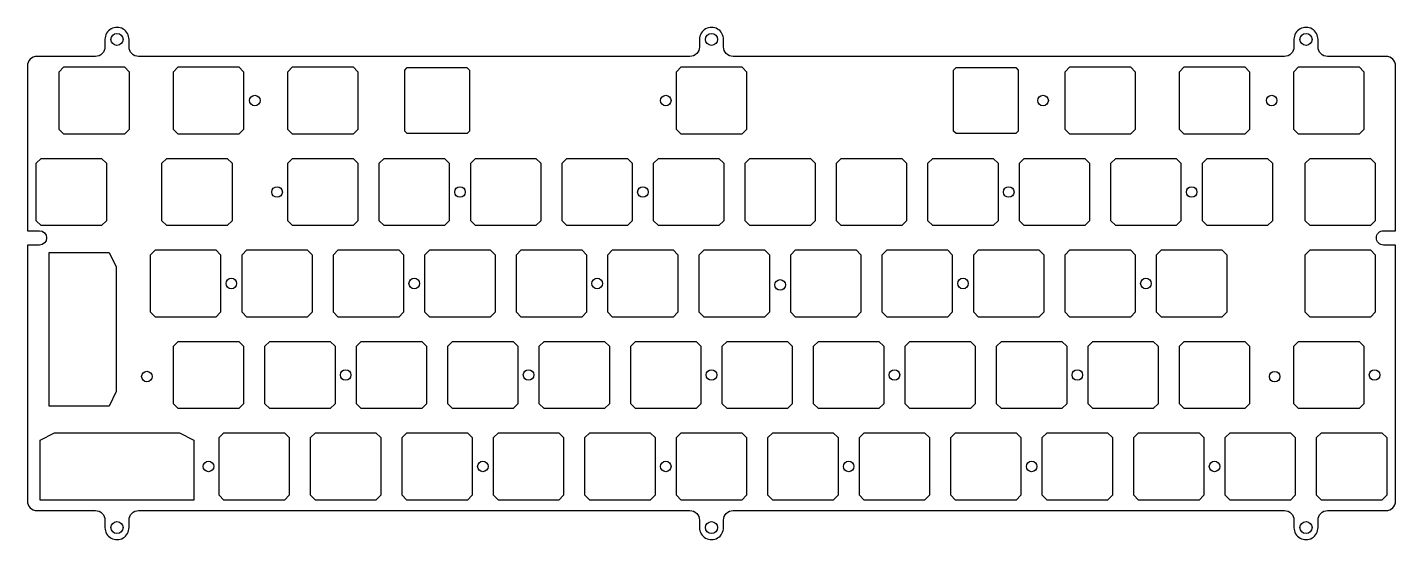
# Model space of a CAD drawing. Header units: millimetres. Extents: x -142 to 143, y -53 to 53.
import ezdxf

# ---------------------------------------------------------------- set-up
doc = ezdxf.new("R2010")
doc.units = ezdxf.units.MM
doc.layers.get('0').update_dxf_attribs({"linetype": 'CONTINUOUS'})

msp = doc.modelspace()

# ---------------------------------------------------------------- linework, layer by layer
msp.add_lwpolyline([(-2.5, 49.61), (-2.5, 49.3, -0.414214), (-4.5, 47.3), (-119.33, 47.3, -0.414214), (-121.33, 49.3), (-121.33, 50.22), (-121.33, 50.82, 1.001581), (-126.33, 50.87), (-126.33, 49.3, -0.414214), (-128.33, 47.3), (-140.5, 47.3, 0.414214), (-142.5, 45.3), (-142.5, 11), (-140, 11, -1), (-140, 8), (-142.5, 8), (-142.5, -45.3, 0.414214), (-140.5, -47.3), (-128.33, -47.3, -0.414214), (-126.33, -49.3), (-126.33, -50.25), (-126.33, -50.87, 1.001581), (-121.33, -50.82), (-121.33, -50.22), (-121.33, -49.3, -0.414214), (-119.33, -47.3), (-4.5, -47.3, -0.414214), (-2.5, -49.3), (-2.5, -49.61, -0.001602), (-2.5, -49.62), (-2.5, -50.87, 1.001581), (2.5, -50.82), (2.5, -50.22), (2.5, -49.3, -0.414214), (4.5, -47.3), (119.33, -47.3, -0.414214), (121.33, -49.3), (121.33, -49.61, -0.001602), (121.33, -49.62), (121.33, -50.87, 1.001581), (126.33, -50.82), (126.33, -50.22), (126.33, -49.3, -0.414214), (128.33, -47.3), (140.5, -47.3, 0.414211), (142.5, -45.3), (142.5, 8), (140, 8, -0.414221), (138.5, 9.5, -0.414221), (140, 11), (142.5, 11), (142.5, 45.3, 0.414211), (140.5, 47.3), (128.33, 47.3, -0.414214), (126.33, 49.3), (126.33, 50.82, 1.001581), (121.33, 50.87), (121.33, 49.63, -0.001728), (121.33, 49.61), (121.33, 49.3, -0.414214), (119.33, 47.3), (4.5, 47.3, -0.414214), (2.5, 49.3), (2.5, 50.22), (2.5, 50.82, 1.001581), (-2.5, 50.87), (-2.5, 49.63, -0.001728)], format="xyb", close=True)
for points in [[(-122.29, 31.1), (-134.89, 31.1), (-135.89, 32.1), (-135.89, 44.1), (-134.89, 45.1), (-122.29, 45.1), (-121.29, 44.1), (-121.29, 32.1)], [(-97.47, 32.1), (-98.47, 31.1), (-111.07, 31.1), (-112.07, 32.1), (-112.07, 44.1), (-111.07, 45.1), (-98.47, 45.1), (-97.47, 44.1)], [(-88.26, 44.1), (-87.26, 45.1), (-74.66, 45.1), (-73.66, 44.1), (-73.66, 32.1), (-74.66, 31.1), (-87.26, 31.1), (-88.26, 32.1)], [(-50.42, 44.46), (-50.42, 31.74), (-50.92, 31.23), (-63.38, 31.23), (-63.88, 31.74), (-63.88, 44.46), (-63.37, 44.97), (-50.93, 44.97)], [(-7.3, 44.1), (-6.3, 45.1), (6.3, 45.1), (7.3, 44.1), (7.3, 32.1), (6.3, 31.1), (-6.3, 31.1), (-7.3, 32.1)], [(63.38, 44.97), (63.89, 44.46), (63.89, 31.74), (63.38, 31.23), (50.93, 31.23), (50.43, 31.74), (50.43, 44.46), (50.93, 44.97)], [(73.66, 32.1), (73.66, 44.1), (74.66, 45.1), (87.26, 45.1), (88.26, 44.1), (88.26, 32.1), (87.26, 31.1), (74.66, 31.1)], [(112.08, 32.1), (111.08, 31.1), (98.48, 31.1), (97.48, 32.1), (97.48, 44.1), (98.48, 45.1), (111.08, 45.1), (112.08, 44.1)], [(121.29, 44.1), (122.29, 45.1), (134.89, 45.1), (135.89, 44.1), (135.89, 32.1), (134.89, 31.1), (122.29, 31.1), (121.29, 32.1)], [(-140.65, 13.05), (-140.65, 25.05), (-139.65, 26.05), (-127.05, 26.05), (-126.05, 25.05), (-126.05, 13.05), (-127.05, 12.05), (-139.65, 12.05)], [(-99.86, 25.05), (-99.86, 13.05), (-100.86, 12.05), (-113.46, 12.05), (-114.46, 13.05), (-114.46, 25.05), (-113.46, 26.05), (-100.86, 26.05)], [(-87.26, 12.05), (-88.26, 13.05), (-88.26, 25.05), (-87.26, 26.05), (-74.66, 26.05), (-73.66, 25.05), (-73.66, 13.05), (-74.66, 12.05)], [(-69.21, 13.05), (-69.21, 25.05), (-68.21, 26.05), (-55.61, 26.05), (-54.61, 25.05), (-54.61, 13.05), (-55.61, 12.05), (-68.21, 12.05)], [(-50.16, 13.05), (-50.16, 25.05), (-49.16, 26.05), (-36.56, 26.05), (-35.56, 25.05), (-35.56, 13.05), (-36.56, 12.05), (-49.16, 12.05)], [(-16.51, 25.05), (-16.51, 13.05), (-17.51, 12.05), (-30.11, 12.05), (-31.11, 13.05), (-31.11, 25.05), (-30.11, 26.05), (-17.51, 26.05)], [(-11.06, 26.05), (1.54, 26.05), (2.54, 25.05), (2.54, 13.05), (1.54, 12.05), (-11.06, 12.05), (-12.06, 13.05), (-12.06, 25.05)], [(7.99, 26.05), (20.59, 26.05), (21.59, 25.05), (21.59, 13.05), (20.59, 12.05), (7.99, 12.05), (6.99, 13.05), (6.99, 25.05)], [(26.04, 13.05), (26.04, 25.05), (27.04, 26.05), (39.64, 26.05), (40.64, 25.05), (40.64, 13.05), (39.64, 12.05), (27.04, 12.05)], [(59.69, 13.05), (58.69, 12.05), (46.09, 12.05), (45.09, 13.05), (45.09, 25.05), (46.09, 26.05), (58.69, 26.05), (59.69, 25.05)], [(77.74, 12.05), (65.14, 12.05), (64.14, 13.05), (64.14, 25.05), (65.14, 26.05), (77.74, 26.05), (78.74, 25.05), (78.74, 13.05)], [(96.79, 26.05), (97.79, 25.05), (97.79, 13.05), (96.79, 12.05), (84.19, 12.05), (83.19, 13.05), (83.19, 25.05), (84.19, 26.05)], [(116.84, 25.05), (116.84, 13.05), (115.84, 12.05), (103.24, 12.05), (102.24, 13.05), (102.24, 25.05), (103.24, 26.05), (115.84, 26.05)], [(138.27, 25.05), (138.27, 13.05), (137.27, 12.05), (124.67, 12.05), (123.67, 13.05), (123.67, 25.05), (124.67, 26.05), (137.27, 26.05)], [(-123.97, -22.52), (-125.47, -25.52), (-130.97, -25.52), (-137.97, -25.52), (-137.97, 6.48), (-130.97, 6.48), (-125.47, 6.48), (-123.97, 3.48)], [(-116.84, 6), (-115.84, 7), (-103.24, 7), (-102.24, 6), (-102.24, -6), (-103.24, -7), (-115.84, -7), (-116.84, -6)], [(-84.19, -7), (-96.79, -7), (-97.79, -6), (-97.79, 6), (-96.79, 7), (-84.19, 7), (-83.19, 6), (-83.19, -6)], [(-65.14, 7), (-64.14, 6), (-64.14, -6), (-65.14, -7), (-77.74, -7), (-78.74, -6), (-78.74, 6), (-77.74, 7)], [(-45.09, -6), (-46.09, -7), (-58.69, -7), (-59.69, -6), (-59.69, 6), (-58.69, 7), (-46.09, 7), (-45.09, 6)], [(-40.64, -6), (-40.64, 6), (-39.64, 7), (-27.04, 7), (-26.04, 6), (-26.04, -6), (-27.04, -7), (-39.64, -7)], [(-20.59, 7), (-7.99, 7), (-6.99, 6), (-6.99, -6), (-7.99, -7), (-20.59, -7), (-21.59, -6), (-21.59, 6)], [(11.06, 7), (12.06, 6), (12.06, -6), (11.06, -7), (-1.54, -7), (-2.54, -6), (-2.54, 6), (-1.54, 7)], [(16.51, -6), (16.51, 6), (17.51, 7), (30.11, 7), (31.11, 6), (31.11, -6), (30.11, -7), (17.51, -7)], [(50.16, 6), (50.16, -6), (49.16, -7), (36.56, -7), (35.56, -6), (35.56, 6), (36.56, 7), (49.16, 7)], [(54.61, 6), (55.61, 7), (68.21, 7), (69.21, 6), (69.21, -6), (68.21, -7), (55.61, -7), (54.61, -6)], [(87.26, -7), (74.66, -7), (73.66, -6), (73.66, 6), (74.66, 7), (87.26, 7), (88.26, 6), (88.26, -6)], [(92.71, 6), (93.71, 7), (106.31, 7), (107.31, 6), (107.31, -6), (106.31, -7), (93.71, -7), (92.71, -6)], [(124.67, 7), (137.27, 7), (138.27, 6), (138.27, -6), (137.27, -7), (124.67, -7), (123.67, -6), (123.67, 6)], [(-111.07, -12.05), (-98.47, -12.05), (-97.47, -13.05), (-97.47, -25.05), (-98.47, -26.05), (-111.07, -26.05), (-112.07, -25.05), (-112.07, -13.05)], [(-79.42, -12.05), (-78.42, -13.05), (-78.42, -25.05), (-79.42, -26.05), (-92.02, -26.05), (-93.02, -25.05), (-93.02, -13.05), (-92.02, -12.05)], [(-60.37, -12.05), (-59.37, -13.05), (-59.37, -25.05), (-60.37, -26.05), (-72.97, -26.05), (-73.97, -25.05), (-73.97, -13.05), (-72.97, -12.05)], [(-40.32, -25.05), (-41.32, -26.05), (-53.92, -26.05), (-54.92, -25.05), (-54.92, -13.05), (-53.92, -12.05), (-41.32, -12.05), (-40.32, -13.05)], [(-21.27, -13.05), (-21.27, -25.05), (-22.27, -26.05), (-34.87, -26.05), (-35.87, -25.05), (-35.87, -13.05), (-34.87, -12.05), (-22.27, -12.05)], [(-2.22, -13.05), (-2.22, -25.05), (-3.22, -26.05), (-15.82, -26.05), (-16.82, -25.05), (-16.82, -13.05), (-15.82, -12.05), (-3.22, -12.05)], [(3.23, -12.05), (15.83, -12.05), (16.83, -13.05), (16.83, -25.05), (15.83, -26.05), (3.23, -26.05), (2.23, -25.05), (2.23, -13.05)], [(21.28, -13.05), (22.28, -12.05), (34.88, -12.05), (35.88, -13.05), (35.88, -25.05), (34.88, -26.05), (22.28, -26.05), (21.28, -25.05)], [(54.93, -25.05), (53.93, -26.05), (41.33, -26.05), (40.33, -25.05), (40.33, -13.05), (41.33, -12.05), (53.93, -12.05), (54.93, -13.05)], [(60.38, -12.05), (72.98, -12.05), (73.98, -13.05), (73.98, -25.05), (72.98, -26.05), (60.38, -26.05), (59.38, -25.05), (59.38, -13.05)], [(79.43, -26.05), (78.43, -25.05), (78.43, -13.05), (79.43, -12.05), (92.03, -12.05), (93.03, -13.05), (93.03, -25.05), (92.03, -26.05)], [(97.48, -13.05), (98.48, -12.05), (111.08, -12.05), (112.08, -13.05), (112.08, -25.05), (111.08, -26.05), (98.48, -26.05), (97.48, -25.05)], [(122.29, -26.05), (121.29, -25.05), (121.29, -13.05), (122.29, -12.05), (134.89, -12.05), (135.89, -13.05), (135.89, -25.05), (134.89, -26.05)], [(-107.82, -45.1), (-139.82, -45.1), (-139.82, -32.6), (-136.82, -31.1), (-110.82, -31.1), (-107.82, -32.6)], [(-88.95, -31.1), (-87.95, -32.1), (-87.95, -44.1), (-88.95, -45.1), (-101.55, -45.1), (-102.55, -44.1), (-102.55, -32.1), (-101.55, -31.1)], [(-68.9, -32.1), (-68.9, -44.1), (-69.9, -45.1), (-82.5, -45.1), (-83.5, -44.1), (-83.5, -32.1), (-82.5, -31.1), (-69.9, -31.1)], [(-64.45, -32.1), (-63.45, -31.1), (-50.85, -31.1), (-49.85, -32.1), (-49.85, -44.1), (-50.85, -45.1), (-63.45, -45.1), (-64.45, -44.1)], [(-31.8, -31.1), (-30.8, -32.1), (-30.8, -44.1), (-31.8, -45.1), (-44.4, -45.1), (-45.4, -44.1), (-45.4, -32.1), (-44.4, -31.1)], [(-11.75, -44.1), (-12.75, -45.1), (-25.35, -45.1), (-26.35, -44.1), (-26.35, -32.1), (-25.35, -31.1), (-12.75, -31.1), (-11.75, -32.1)], [(-6.3, -31.1), (6.3, -31.1), (7.3, -32.1), (7.3, -44.1), (6.3, -45.1), (-6.3, -45.1), (-7.3, -44.1), (-7.3, -32.1)], [(26.35, -44.1), (25.35, -45.1), (12.75, -45.1), (11.75, -44.1), (11.75, -32.1), (12.75, -31.1), (25.35, -31.1), (26.35, -32.1)], [(45.4, -32.1), (45.4, -44.1), (44.4, -45.1), (31.8, -45.1), (30.8, -44.1), (30.8, -32.1), (31.8, -31.1), (44.4, -31.1)], [(50.85, -31.1), (63.45, -31.1), (64.45, -32.1), (64.45, -44.1), (63.45, -45.1), (50.85, -45.1), (49.85, -44.1), (49.85, -32.1)], [(69.9, -31.1), (82.5, -31.1), (83.5, -32.1), (83.5, -44.1), (82.5, -45.1), (69.9, -45.1), (68.9, -44.1), (68.9, -32.1)], [(88.95, -45.1), (87.95, -44.1), (87.95, -32.1), (88.95, -31.1), (101.55, -31.1), (102.55, -32.1), (102.55, -44.1), (101.55, -45.1)], [(120.6, -31.1), (121.6, -32.1), (121.6, -44.1), (120.6, -45.1), (108, -45.1), (107, -44.1), (107, -32.1), (108, -31.1)], [(139.65, -45.1), (127.05, -45.1), (126.05, -44.1), (126.05, -32.1), (127.05, -31.1), (139.65, -31.1), (140.65, -32.1), (140.65, -44.1)]]:
    msp.add_lwpolyline(points, close=True)
for centre, radius in [((-123.83, 50.85), 1.25), ((0, 50.85), 1.25), ((123.83, 50.85), 1.25), ((-95.12, 38.1), 1.1), ((-9.52, 38.1), 1.1), ((69.06, 38.1), 1.1), ((116.68, 38.1), 1.1), ((-90.49, 19.05), 1.1), ((-52.39, 19.05), 1.1), ((-14.29, 19.05), 1.1), ((61.91, 19.05), 1.1), ((100.01, 19.05), 1.1), ((-100.01, 0), 1.1), ((-61.91, 0), 1.1), ((-23.81, 0), 1.1), ((14.3, -0.3), 1.1), ((52.39, 0), 1.1), ((90.49, 0), 1.1), ((-117.6, -19.39), 1.1), ((-76.2, -19.05), 1.1), ((-38.1, -19.05), 1.1), ((0, -19.05), 1.1), ((38.1, -19.05), 1.1), ((76.2, -19.05), 1.1), ((117.3, -19.4), 1.1), ((138.11, -19.05), 1.1), ((-104.77, -38.1), 1.1), ((-47.62, -38.1), 1.1), ((-9.52, -38.1), 1.1), ((28.58, -38.1), 1.1), ((66.68, -38.1), 1.1), ((104.78, -38.1), 1.1), ((-123.83, -50.85), 1.25), ((0, -50.85), 1.25), ((123.83, -50.85), 1.25)]:
    msp.add_circle(centre, radius)

doc.saveas('drawing.dxf')
